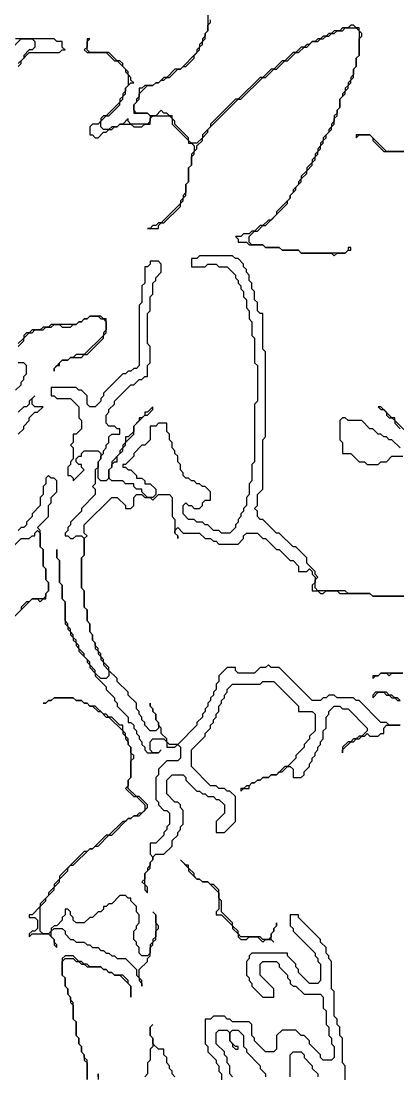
# Model space of a CAD drawing. Header units: metres. Extents: x 0 to 100, y 0 to 141.
# Drawn here: x 84.48 to 87.9, y 12.75 to 22.34 of the extents above; entities that cross this region are included whole.
import ezdxf

# ---------------------------------------------------------------- set-up
doc = ezdxf.new("R2010")
doc.units = ezdxf.units.M

msp = doc.modelspace()

# ---------------------------------------------------------------- linework, layer by layer
for points in [[(86.175, 22.425), (86.175, 22.25), (86.15, 22.225), (86.15, 22.2), (86.125, 22.175), (86.125, 22.15), (86.1, 22.125), (86.1, 22.1), (86.075, 22.075), (86.075, 22.05), (85.925, 21.9), (85.875, 21.9), (85.8, 21.825), (85.775, 21.825), (85.725, 21.775), (85.7, 21.775), (85.675, 21.75), (85.6, 21.75), (85.575, 21.725), (85.55, 21.725), (85.55, 21.65), (85.525, 21.625), (85.525, 21.6), (85.5, 21.575), (85.5, 21.5), (85.625, 21.5), (85.65, 21.475), (85.65, 21.425), (85.625, 21.4), (85.475, 21.4), (85.45, 21.425), (85.45, 21.45), (85.4, 21.4), (85.375, 21.4), (85.35, 21.375), (85.3, 21.375), (85.275, 21.35), (85.225, 21.35), (85.2, 21.375), (85.2, 21.425), (85.25, 21.475), (85.275, 21.475), (85.375, 21.575), (85.375, 21.6), (85.4, 21.625), (85.4, 21.65), (85.425, 21.675), (85.425, 21.725), (85.475, 21.775), (85.5, 21.775), (85.475, 21.8), (85.475, 21.825), (85.45, 21.85), (85.45, 21.875), (85.4, 21.925), (85.4, 21.95), (85.375, 21.975), (85.35, 21.975), (85.275, 22.05), (85.1, 22.05), (85.075, 22.075), (85.075, 22.15), (85.1, 22.175), (85.075, 22.175), (85.075, 22.1), (85.05, 22.075), (85.075, 22.05), (85.25, 22.05), (85.325, 21.975), (85.35, 21.975), (85.425, 21.9), (85.425, 21.875), (85.45, 21.85), (85.45, 21.75), (85.425, 21.725), (85.425, 21.7), (85.4, 21.675), (85.4, 21.65), (85.375, 21.625), (85.375, 21.6), (85.25, 21.475), (85.225, 21.475), (85.2, 21.45), (85.2, 21.425), (85.175, 21.4), (85.125, 21.4), (85.1, 21.375), (85.1, 21.3), (85.125, 21.3), (85.15, 21.275), (85.175, 21.275), (85.225, 21.325), (85.25, 21.325), (85.275, 21.35), (85.3, 21.35), (85.325, 21.375), (85.35, 21.375), (85.375, 21.4), (85.475, 21.4), (85.5, 21.375), (85.575, 21.375), (85.6, 21.4), (85.65, 21.4), (85.65, 21.45), (85.675, 21.475), (85.825, 21.475), (85.85, 21.45), (85.85, 21.4), (86, 21.25), (86, 21.225), (86.025, 21.225), (86.05, 21.2), (86.05, 21.15), (86.025, 21.125), (86.025, 21.025), (86, 21), (86, 20.875), (85.975, 20.85), (85.975, 20.775), (85.95, 20.75), (85.95, 20.725), (85.925, 20.7), (85.925, 20.675), (85.75, 20.5), (85.725, 20.5), (85.7, 20.475), (85.675, 20.475), (85.65, 20.45), (85.625, 20.45), (85.725, 20.45), (85.725, 20.475), (85.75, 20.5), (85.775, 20.5), (85.925, 20.65), (85.925, 20.675), (85.95, 20.7), (85.95, 20.725), (85.975, 20.75), (85.975, 20.85), (86, 20.875), (86, 21), (86.025, 21.025), (86.025, 21.1), (86.05, 21.125), (86.05, 21.15), (86.075, 21.175), (86.075, 21.2), (86.125, 21.25), (86.125, 21.275), (86.175, 21.325), (86.175, 21.35), (86.45, 21.625), (86.475, 21.625), (86.675, 21.825), (86.7, 21.825), (86.775, 21.9), (86.8, 21.9), (86.875, 21.975), (86.9, 21.975), (86.975, 22.05), (87, 22.05), (87.05, 22.1), (87.075, 22.1), (87.125, 22.15), (87.175, 22.15), (87.2, 22.175), (87.225, 22.175), (87.25, 22.2), (87.275, 22.2), (87.3, 22.225), (87.325, 22.225), (87.35, 22.25), (87.4, 22.25), (87.425, 22.275), (87.525, 22.275), (87.55, 22.25), (87.55, 22.025), (87.525, 22), (87.525, 21.925), (87.5, 21.9), (87.5, 21.85), (87.475, 21.825), (87.475, 21.8), (87.45, 21.775), (87.45, 21.75), (87.425, 21.725), (87.425, 21.7), (87.4, 21.675), (87.4, 21.65), (87.375, 21.625), (87.375, 21.55), (87.35, 21.525), (87.35, 21.5), (87.325, 21.475), (87.325, 21.425), (87.3, 21.4), (87.3, 21.375), (87.275, 21.35), (87.275, 21.325), (87.225, 21.275), (87.225, 21.25), (87.2, 21.225), (87.2, 21.2), (87.175, 21.175), (87.175, 21.15), (87.15, 21.125), (87.15, 21.1), (87.125, 21.075), (87.125, 21.05), (87.075, 21), (87.075, 20.975), (87.025, 20.925), (87.025, 20.9), (87, 20.875), (87, 20.85), (86.95, 20.8), (86.95, 20.775), (86.925, 20.75), (86.925, 20.725), (86.8, 20.6), (86.8, 20.575), (86.75, 20.525), (86.725, 20.525), (86.675, 20.475), (86.65, 20.475), (86.6, 20.425), (86.575, 20.425), (86.55, 20.4), (86.5, 20.4), (86.475, 20.375), (86.425, 20.375), (86.45, 20.35), (86.45, 20.325), (86.525, 20.325), (86.55, 20.3), (86.675, 20.3), (86.7, 20.275), (86.825, 20.275), (86.85, 20.25), (87, 20.25), (87.025, 20.225), (87.3, 20.225), (87.325, 20.2), (87.35, 20.225), (87.425, 20.225), (87.45, 20.25), (87.475, 20.25), (87.475, 20.275), (87.45, 20.275), (87.45, 20.25), (87.425, 20.225), (87.025, 20.225), (87, 20.25), (86.85, 20.25), (86.825, 20.275), (86.7, 20.275), (86.675, 20.3), (86.575, 20.3), (86.55, 20.325), (86.55, 20.375), (86.6, 20.425), (86.625, 20.425), (86.675, 20.475), (86.7, 20.475), (86.9, 20.675), (86.9, 20.7), (86.925, 20.725), (86.925, 20.75), (86.975, 20.8), (86.975, 20.825), (87.025, 20.875), (87.025, 20.9), (87.075, 20.95), (87.075, 20.975), (87.125, 21.025), (87.125, 21.05), (87.15, 21.075), (87.15, 21.1), (87.175, 21.125), (87.175, 21.15), (87.2, 21.175), (87.2, 21.2), (87.225, 21.225), (87.225, 21.25), (87.25, 21.275), (87.25, 21.3), (87.3, 21.35), (87.3, 21.375), (87.325, 21.4), (87.325, 21.45), (87.35, 21.475), (87.35, 21.525), (87.375, 21.55), (87.375, 21.625), (87.425, 21.675), (87.425, 21.7), (87.45, 21.725), (87.45, 21.75), (87.475, 21.775), (87.475, 21.8), (87.5, 21.825), (87.5, 21.9), (87.525, 21.925), (87.525, 22), (87.55, 22.025), (87.55, 22.175), (87.575, 22.2), (87.575, 22.225), (87.55, 22.25), (87.55, 22.275), (87.525, 22.275), (87.5, 22.3), (87.475, 22.3), (87.45, 22.275), (87.4, 22.275), (87.375, 22.25), (87.325, 22.25), (87.3, 22.225), (87.275, 22.225), (87.25, 22.2), (87.225, 22.2), (87.2, 22.175), (87.175, 22.175), (87.15, 22.15), (87.125, 22.15), (87.1, 22.125), (87.075, 22.125), (87.05, 22.1), (87.025, 22.1), (86.975, 22.05), (86.95, 22.05), (86.875, 21.975), (86.85, 21.975), (86.775, 21.9), (86.75, 21.9), (86.675, 21.825), (86.65, 21.825), (86.45, 21.625), (86.425, 21.625), (86.2, 21.4), (86.2, 21.375), (86.125, 21.3), (86.125, 21.275), (86.075, 21.225), (86.025, 21.225), (86, 21.25), (86, 21.275), (85.875, 21.4), (85.875, 21.425), (85.85, 21.45), (85.85, 21.475), (85.825, 21.475), (85.8, 21.5), (85.775, 21.5), (85.75, 21.525), (85.7, 21.475), (85.65, 21.475), (85.625, 21.5), (85.525, 21.5), (85.5, 21.525), (85.5, 21.575), (85.55, 21.625), (85.55, 21.675), (85.625, 21.75), (85.675, 21.75), (85.7, 21.775), (85.725, 21.775), (85.75, 21.8), (85.775, 21.8), (85.8, 21.825), (85.825, 21.825), (85.9, 21.9), (85.925, 21.9), (85.95, 21.925), (85.975, 21.925), (86.05, 22), (86.05, 22.025), (86.1, 22.075), (86.1, 22.1), (86.125, 22.125), (86.125, 22.15), (86.15, 22.175), (86.15, 22.225), (86.175, 22.25), (86.175, 22.3), (86.2, 22.325), (86.2, 22.35)], [(84.375, 22.075), (84.475, 22.175), (84.575, 22.175), (84.6, 22.15), (84.6, 22.1), (84.575, 22.075), (84.55, 22.075), (84.5, 22.025), (84.5, 22), (84.45, 21.95)], [(84.45, 21.925), (84.475, 21.95), (84.475, 21.975), (84.55, 22.05), (84.825, 22.05), (84.85, 22.075), (84.875, 22.075), (84.85, 22.1), (84.85, 22.15), (84.8, 22.15), (84.775, 22.175), (84.425, 22.175)], [(88.025, 21.15), (87.8, 21.15), (87.65, 21.3), (87.525, 21.3), (87.525, 21.275), (87.55, 21.3), (87.65, 21.3), (87.675, 21.275), (87.675, 21.25), (87.775, 21.15), (88.025, 21.15)], [(87.975, 17.1), (87.675, 17.1), (87.65, 17.125), (87.45, 17.125), (87.425, 17.15), (87.175, 17.15), (87.15, 17.175), (87.15, 17.25), (87.175, 17.275), (87.15, 17.3), (87.15, 17.325), (87.075, 17.4), (87.075, 17.45), (86.975, 17.55), (86.95, 17.55), (86.825, 17.675), (86.8, 17.675), (86.675, 17.8), (86.65, 17.8), (86.625, 17.825), (86.625, 17.875), (86.6, 17.9), (86.625, 17.925), (86.625, 18.025), (86.675, 18.075), (86.675, 18.525), (86.7, 18.55), (86.7, 19.325), (86.675, 19.35), (86.675, 19.675), (86.65, 19.675), (86.625, 19.7), (86.625, 19.775), (86.6, 19.8), (86.6, 19.875), (86.575, 19.9), (86.575, 19.95), (86.55, 19.975), (86.55, 20.025), (86.525, 20.05), (86.525, 20.075), (86.5, 20.1), (86.5, 20.125), (86.45, 20.175), (86.425, 20.175), (86.4, 20.2), (86.1, 20.2), (86.075, 20.175), (86.025, 20.175), (86.025, 20.1), (86.15, 20.1), (86.175, 20.125), (86.25, 20.125), (86.275, 20.1), (86.35, 20.1), (86.425, 20.025), (86.425, 20), (86.45, 19.975), (86.45, 19.95), (86.475, 19.925), (86.475, 19.9), (86.5, 19.875), (86.5, 19.825), (86.525, 19.8), (86.525, 19.725), (86.55, 19.7), (86.55, 19.625), (86.575, 19.6), (86.575, 19.475), (86.6, 19.45), (86.6, 19.225), (86.625, 19.2), (86.625, 18.875), (86.6, 18.85), (86.6, 18.325), (86.575, 18.3), (86.575, 18.15), (86.55, 18.125), (86.55, 18.025), (86.525, 18), (86.525, 17.925), (86.5, 17.9), (86.5, 17.875), (86.475, 17.85), (86.475, 17.825), (86.45, 17.8), (86.45, 17.775), (86.425, 17.75), (86.425, 17.725), (86.375, 17.675), (86.3, 17.675), (86.275, 17.7), (86.225, 17.7), (86.175, 17.75), (86.15, 17.75), (86.125, 17.775), (86.075, 17.775), (86.05, 17.8), (86, 17.8), (85.95, 17.85), (85.95, 17.925), (85.975, 17.95), (86, 17.925), (86.025, 17.925), (86.05, 17.9), (86.1, 17.9), (86.125, 17.925), (86.125, 17.95), (86.15, 17.975), (86.2, 17.975), (86.2, 18.05), (86.15, 18.1), (86.125, 18.1), (86.1, 18.125), (86.075, 18.125), (86.05, 18.15), (86.025, 18.15), (86, 18.175), (85.975, 18.175), (85.95, 18.2), (85.95, 18.225), (85.925, 18.25), (85.925, 18.3), (85.9, 18.325), (85.9, 18.375), (85.875, 18.4), (85.875, 18.425), (85.85, 18.45), (85.85, 18.5), (85.825, 18.525), (85.825, 18.575), (85.8, 18.6), (85.8, 18.675), (85.725, 18.675), (85.7, 18.65), (85.65, 18.65), (85.65, 18.525), (85.6, 18.475), (85.575, 18.475), (85.5, 18.4), (85.5, 18.375), (85.425, 18.3), (85.4, 18.3), (85.4, 18.275), (85.425, 18.275), (85.45, 18.25), (85.475, 18.25), (85.525, 18.2), (85.525, 18.175), (85.575, 18.175), (85.6, 18.15), (85.6, 18.125), (85.65, 18.125), (85.7, 18.075), (85.7, 18.025), (85.675, 18), (85.625, 18), (85.575, 18.05), (85.575, 18.075), (85.525, 18.075), (85.5, 18.1), (85.5, 18.125), (85.425, 18.125), (85.4, 18.15), (85.3, 18.15), (85.275, 18.175), (85.275, 18.25), (85.3, 18.275), (85.3, 18.3), (85.325, 18.325), (85.35, 18.325), (85.35, 18.375), (85.4, 18.425), (85.4, 18.45), (85.425, 18.475), (85.425, 18.5), (85.5, 18.575), (85.5, 18.65), (85.6, 18.75), (85.625, 18.75), (85.675, 18.8), (85.675, 18.825), (85.625, 18.775), (85.6, 18.775), (85.6, 18.75), (85.575, 18.725), (85.55, 18.725), (85.55, 18.7), (85.5, 18.65), (85.5, 18.6), (85.45, 18.55), (85.425, 18.55), (85.425, 18.5), (85.4, 18.475), (85.4, 18.45), (85.375, 18.425), (85.375, 18.4), (85.3, 18.325), (85.3, 18.275), (85.275, 18.25), (85.275, 18.175), (85.25, 18.15), (85.2, 18.15), (85.175, 18.175), (85.175, 18.325), (85.2, 18.35), (85.2, 18.375), (85.225, 18.4), (85.225, 18.425), (85.25, 18.45), (85.25, 18.475), (85.275, 18.5), (85.275, 18.55), (85.3, 18.575), (85.375, 18.575), (85.375, 18.625), (85.35, 18.625), (85.325, 18.65), (85.275, 18.65), (85.25, 18.675), (85.25, 18.75), (85.275, 18.775), (85.275, 18.8), (85.325, 18.85), (85.325, 18.875), (85.475, 19.025), (85.5, 19.025), (85.55, 19.075), (85.575, 19.075), (85.6, 19.1), (85.625, 19.1), (85.625, 19.2), (85.65, 19.225), (85.65, 19.375), (85.625, 19.4), (85.625, 19.675), (85.65, 19.7), (85.65, 19.825), (85.675, 19.85), (85.675, 19.95), (85.7, 19.975), (85.7, 20), (85.75, 20.05), (85.75, 20.125), (85.725, 20.15), (85.65, 20.15), (85.65, 20.125), (85.625, 20.1), (85.6, 20.1), (85.6, 19.95), (85.575, 19.925), (85.575, 19.775), (85.55, 19.75), (85.55, 19.2), (85.525, 19.175), (85.5, 19.175), (85.475, 19.15), (85.45, 19.15), (85.425, 19.125), (85.4, 19.125), (85.225, 18.95), (85.225, 18.925), (85.2, 18.9), (85.2, 18.875), (85.15, 18.825), (85.1, 18.825), (85.075, 18.85), (85.075, 18.925), (85.025, 18.975), (85, 18.975), (84.975, 19), (84.75, 19), (84.75, 18.925), (84.775, 18.925), (84.8, 18.9), (84.925, 18.9), (85, 18.825), (85, 18.725), (85.025, 18.7), (85.025, 18.625), (84.975, 18.575), (84.95, 18.575), (84.95, 18.5), (84.925, 18.475), (84.95, 18.45), (84.95, 18.35), (84.925, 18.325), (84.925, 18.3), (84.9, 18.275), (84.9, 18.2), (84.925, 18.2), (84.95, 18.175), (84.95, 18.15), (85.05, 18.25), (85.025, 18.275), (85.025, 18.3), (85, 18.3), (84.975, 18.325), (84.975, 18.35), (85, 18.375), (85.025, 18.375), (85.025, 18.4), (85.05, 18.425), (85.175, 18.425), (85.2, 18.4), (85.2, 18.35), (85.175, 18.325), (85.175, 18.275), (85.15, 18.25), (85.15, 18.125), (85.125, 18.1), (85.15, 18.075), (85.15, 18.025), (85.025, 17.9), (85.025, 17.875), (84.925, 17.775), (84.925, 17.75), (84.9, 17.725), (84.9, 17.7), (84.875, 17.675), (84.875, 17.65), (84.9, 17.65), (84.925, 17.625), (84.95, 17.625), (84.975, 17.65), (85.025, 17.65), (85.05, 17.625), (85.05, 17.475), (85.025, 17.45), (85.025, 17.175), (85.05, 17.15), (85.05, 17), (85.075, 16.975), (85.075, 16.875), (85.1, 16.85), (85.1, 16.775), (85.125, 16.75), (85.125, 16.7), (85.15, 16.675), (85.15, 16.625), (85.175, 16.6), (85.175, 16.575), (85.2, 16.55), (85.2, 16.525), (85.225, 16.5), (85.225, 16.475), (85.275, 16.425), (85.275, 16.375), (85.25, 16.35), (85.2, 16.35), (85.15, 16.4), (85.15, 16.425), (85.1, 16.475), (85.1, 16.5), (85.05, 16.55), (85.05, 16.575), (85, 16.625), (85, 16.65), (84.975, 16.675), (84.975, 16.7), (84.95, 16.725), (84.95, 16.75), (84.925, 16.775), (84.925, 16.8), (84.9, 16.825), (84.9, 16.85), (84.875, 16.875), (84.875, 17.05), (84.85, 17.075), (84.85, 17.2), (84.825, 17.225), (84.825, 17.425), (84.8, 17.45), (84.8, 17.525), (84.8, 17.45), (84.825, 17.425), (84.825, 17.225), (84.85, 17.2), (84.85, 17.075), (84.875, 17.05), (84.875, 16.85), (84.9, 16.825), (84.9, 16.8), (84.925, 16.775), (84.925, 16.75), (84.95, 16.725), (84.95, 16.7), (84.975, 16.675), (84.975, 16.65), (85, 16.625), (85, 16.6), (85.075, 16.525), (85.075, 16.5), (85.1, 16.475), (85.1, 16.45), (85.15, 16.4), (85.15, 16.375), (85.25, 16.275), (85.25, 16.25), (85.325, 16.175), (85.325, 16.15), (85.35, 16.125), (85.35, 16.1), (85.45, 16), (85.45, 15.95), (85.475, 15.95), (85.5, 15.925), (85.5, 15.9), (85.525, 15.875), (85.525, 15.85), (85.55, 15.825), (85.55, 15.8), (85.575, 15.775), (85.575, 15.75), (85.6, 15.725), (85.6, 15.7), (85.625, 15.675), (85.725, 15.675), (85.75, 15.7), (85.725, 15.675), (85.675, 15.675), (85.65, 15.7), (85.65, 15.775), (85.675, 15.8), (85.775, 15.8), (85.8, 15.775), (85.8, 15.725), (85.875, 15.725), (85.9, 15.75), (85.925, 15.725), (85.925, 15.625), (85.9, 15.6), (85.8, 15.6), (85.725, 15.525), (85.725, 15.475), (85.7, 15.45), (85.7, 15.25), (85.725, 15.225), (85.725, 15.2), (85.775, 15.15), (85.8, 15.15), (85.825, 15.125), (85.825, 15.025), (85.8, 15), (85.8, 14.975), (85.775, 14.95), (85.775, 14.925), (85.7, 14.85), (85.65, 14.85), (85.65, 14.75), (85.675, 14.725), (85.675, 14.7), (85.65, 14.675), (85.65, 14.65), (85.625, 14.625), (85.625, 14.6), (85.6, 14.575), (85.6, 14.525), (85.575, 14.5), (85.6, 14.475), (85.6, 14.425), (85.625, 14.4), (85.625, 14.45), (85.6, 14.475), (85.6, 14.575), (85.65, 14.625), (85.65, 14.675), (85.675, 14.7), (85.675, 14.725), (85.7, 14.75), (85.775, 14.75), (85.85, 14.825), (85.85, 14.875), (85.9, 14.925), (85.9, 14.95), (85.925, 14.975), (85.925, 15), (85.95, 15.025), (85.95, 15.15), (85.925, 15.175), (85.925, 15.2), (85.9, 15.225), (85.875, 15.225), (85.8, 15.3), (85.8, 15.425), (85.85, 15.475), (85.95, 15.475), (85.975, 15.45), (85.975, 15.425), (86.075, 15.325), (86.1, 15.325), (86.125, 15.3), (86.15, 15.3), (86.175, 15.275), (86.225, 15.275), (86.25, 15.25), (86.275, 15.25), (86.325, 15.2), (86.325, 15.125), (86.25, 15.05), (86.25, 14.95), (86.325, 14.95), (86.425, 15.05), (86.425, 15.275), (86.375, 15.325), (86.35, 15.325), (86.325, 15.35), (86.275, 15.35), (86.25, 15.375), (86.2, 15.375), (86.025, 15.55), (86.025, 15.7), (86.15, 15.825), (86.15, 15.85), (86.2, 15.9), (86.2, 15.925), (86.225, 15.95), (86.225, 15.975), (86.25, 16), (86.25, 16.025), (86.275, 16.05), (86.275, 16.1), (86.3, 16.125), (86.3, 16.15), (86.325, 16.175), (86.325, 16.2), (86.35, 16.225), (86.35, 16.25), (86.4, 16.3), (86.65, 16.3), (86.675, 16.325), (86.775, 16.325), (87, 16.1), (87, 16.05), (87.125, 16.05), (87.15, 16.025), (87.15, 15.875), (87.1, 15.825), (87.1, 15.8), (87.05, 15.75), (87.05, 15.725), (86.975, 15.65), (86.975, 15.625), (86.9, 15.55), (86.875, 15.55), (86.8, 15.475), (86.75, 15.475), (86.725, 15.45), (86.675, 15.45), (86.65, 15.425), (86.625, 15.425), (86.6, 15.4), (86.575, 15.4), (86.55, 15.375), (86.525, 15.375), (86.5, 15.35), (86.475, 15.35), (86.475, 15.325), (86.5, 15.35), (86.55, 15.35), (86.55, 15.375), (86.575, 15.4), (86.6, 15.4), (86.625, 15.425), (86.65, 15.425), (86.675, 15.45), (86.725, 15.45), (86.75, 15.475), (86.8, 15.475), (86.825, 15.5), (86.85, 15.5), (86.9, 15.55), (86.925, 15.55), (86.95, 15.525), (86.95, 15.45), (87.025, 15.45), (87.05, 15.475), (87.05, 15.5), (87.1, 15.55), (87.1, 15.575), (87.125, 15.6), (87.125, 15.625), (87.15, 15.65), (87.15, 15.675), (87.175, 15.7), (87.175, 15.725), (87.2, 15.75), (87.2, 15.775), (87.225, 15.8), (87.225, 15.875), (87.25, 15.9), (87.25, 16), (87.275, 16.025), (87.275, 16.05), (87.325, 16.1), (87.375, 16.1), (87.4, 16.075), (87.45, 16.075), (87.625, 15.9), (87.625, 15.875), (87.575, 15.825), (87.55, 15.825), (87.525, 15.8), (87.5, 15.8), (87.475, 15.775), (87.45, 15.775), (87.4, 15.725), (87.4, 15.675), (87.4, 15.7), (87.475, 15.775), (87.5, 15.775), (87.525, 15.8), (87.55, 15.8), (87.575, 15.825), (87.6, 15.825), (87.625, 15.85), (87.65, 15.825), (87.725, 15.825), (87.75, 15.85), (87.775, 15.85), (87.775, 15.9), (87.8, 15.925), (87.925, 15.925)], [(84.45, 19.375), (84.5, 19.425), (84.5, 19.45), (84.55, 19.5), (84.575, 19.5), (84.6, 19.525), (84.675, 19.525), (84.7, 19.55), (84.75, 19.55), (84.775, 19.575), (84.825, 19.575), (84.85, 19.55), (84.925, 19.55), (84.95, 19.575), (84.975, 19.575), (85, 19.6), (85.025, 19.6), (85.05, 19.625), (85.075, 19.625), (85.1, 19.65), (85.175, 19.65), (85.2, 19.625), (85.225, 19.625), (85.25, 19.6), (85.25, 19.525), (85.225, 19.5), (85.225, 19.475), (85.05, 19.3), (84.975, 19.3), (84.95, 19.275), (84.925, 19.275), (84.9, 19.25), (84.85, 19.25), (84.775, 19.175), (84.775, 19.15), (84.775, 19.175), (84.8, 19.2), (84.825, 19.2), (84.825, 19.225), (84.85, 19.25), (84.9, 19.25), (84.925, 19.275), (85.025, 19.275), (85.05, 19.3), (85.075, 19.3), (85.225, 19.45), (85.225, 19.475), (85.25, 19.5), (85.25, 19.625), (85.225, 19.625), (85.2, 19.65), (85.1, 19.65), (85.075, 19.625), (85.05, 19.625), (85.025, 19.6), (85, 19.6), (84.975, 19.575), (84.75, 19.575), (84.725, 19.55), (84.675, 19.55), (84.65, 19.525), (84.575, 19.525), (84.55, 19.5), (84.525, 19.5), (84.5, 19.475), (84.5, 19.45), (84.45, 19.4)], [(84.425, 18.975), (84.475, 19.025), (84.475, 19.05), (84.5, 19.075), (84.5, 19.1), (84.525, 19.125), (84.525, 19.2), (84.5, 19.225), (84.45, 19.225)], [(84.45, 18.575), (84.5, 18.625), (84.5, 18.65), (84.55, 18.7), (84.55, 18.725), (84.6, 18.775), (84.625, 18.775), (84.675, 18.825), (84.6, 18.825), (84.575, 18.85), (84.575, 18.9), (84.6, 18.925), (84.55, 18.875), (84.55, 18.85), (84.525, 18.825), (84.5, 18.825), (84.45, 18.775)], [(88.05, 18.525), (87.875, 18.7), (87.875, 18.725), (87.85, 18.725), (87.75, 18.825), (87.725, 18.825), (87.75, 18.8), (87.775, 18.8), (87.8, 18.775), (87.8, 18.75), (87.825, 18.725), (87.85, 18.725), (87.875, 18.7), (87.875, 18.675), (87.925, 18.625)], [(87.925, 18.45), (87.85, 18.525), (87.825, 18.525), (87.8, 18.55), (87.775, 18.55), (87.75, 18.575), (87.725, 18.575), (87.675, 18.625), (87.65, 18.625), (87.575, 18.7), (87.45, 18.7), (87.425, 18.725), (87.4, 18.725), (87.375, 18.7), (87.375, 18.525), (87.4, 18.5), (87.4, 18.4), (87.475, 18.4), (87.55, 18.325), (87.6, 18.325), (87.625, 18.3), (87.725, 18.3), (87.75, 18.325), (87.8, 18.325), (87.85, 18.375), (87.95, 18.375)], [(84.45, 16.95), (84.575, 17.075), (84.625, 17.075), (84.65, 17.05), (84.675, 17.075), (84.7, 17.075), (84.7, 17.125), (84.725, 17.15), (84.725, 17.225), (84.7, 17.25), (84.7, 17.35), (84.675, 17.375), (84.675, 17.525), (84.65, 17.55), (84.65, 17.7), (84.625, 17.725), (84.725, 17.825), (84.725, 17.925), (84.75, 17.95), (84.75, 18), (84.8, 18.05), (84.8, 18.15), (84.775, 18.175), (84.75, 18.175), (84.725, 18.2), (84.7, 18.175), (84.7, 18.125), (84.675, 18.1), (84.675, 18.025), (84.65, 18), (84.65, 17.925), (84.575, 17.85), (84.575, 17.825), (84.525, 17.775), (84.525, 17.75), (84.5, 17.725), (84.475, 17.725), (84.45, 17.7)], [(87.925, 15.925), (87.825, 15.925), (87.8, 15.95), (87.75, 15.95), (87.55, 16.15), (87.525, 16.15), (87.5, 16.175), (87.35, 16.175), (87.325, 16.2), (87.275, 16.2), (87.25, 16.175), (87.225, 16.175), (87.2, 16.15), (87.125, 16.15), (86.825, 16.45), (86.75, 16.45), (86.725, 16.475), (86.7, 16.45), (86.65, 16.45), (86.6, 16.4), (86.45, 16.4), (86.425, 16.425), (86.425, 16.45), (86.35, 16.45), (86.275, 16.375), (86.275, 16.325), (86.25, 16.3), (86.25, 16.25), (86.225, 16.225), (86.225, 16.2), (86.2, 16.175), (86.2, 16.15), (86.175, 16.125), (86.175, 16.1), (86.15, 16.075), (86.15, 16.05), (86.125, 16.025), (86.125, 16), (86.075, 15.95), (86.075, 15.925), (85.9, 15.75), (85.825, 15.75), (85.8, 15.775), (85.8, 15.8), (85.75, 15.85), (85.75, 15.9), (85.725, 15.925), (85.725, 15.95), (85.7, 15.975), (85.7, 16.025), (85.675, 16.05), (85.675, 16.075), (85.65, 16.1), (85.65, 16.125), (85.65, 16.1), (85.675, 16.075), (85.675, 16.05), (85.7, 16.025), (85.7, 15.975), (85.725, 15.95), (85.725, 15.9), (85.7, 15.875), (85.65, 15.875), (85.6, 15.925), (85.6, 15.95), (85.575, 15.975), (85.575, 16), (85.55, 16.025), (85.55, 16.05), (85.525, 16.075), (85.525, 16.125), (85.45, 16.2), (85.45, 16.225), (85.35, 16.325), (85.35, 16.35), (85.275, 16.425), (85.275, 16.45), (85.225, 16.5), (85.225, 16.525), (85.2, 16.55), (85.2, 16.575), (85.175, 16.6), (85.175, 16.625), (85.15, 16.65), (85.15, 16.675), (85.125, 16.7), (85.125, 16.75), (85.1, 16.775), (85.1, 16.85), (85.075, 16.875), (85.075, 16.975), (85.05, 17), (85.05, 17.15), (85.025, 17.175), (85.025, 17.45), (85.05, 17.475), (85.05, 17.625), (85.075, 17.65), (85.05, 17.675), (85.05, 17.75), (85.3, 18), (85.35, 18), (85.425, 17.925), (85.425, 17.9), (85.475, 17.9), (85.5, 17.925), (85.5, 18), (85.525, 18.025), (85.575, 18.025), (85.6, 18), (85.65, 18), (85.675, 17.975), (85.725, 18.025), (85.825, 18.025), (85.85, 18), (85.85, 17.825), (85.875, 17.8), (85.875, 17.675), (85.9, 17.65), (85.9, 17.625), (85.9, 17.65), (85.875, 17.675), (85.875, 17.7), (85.9, 17.725), (85.95, 17.675), (86.1, 17.675), (86.15, 17.625), (86.2, 17.625), (86.225, 17.6), (86.25, 17.6), (86.275, 17.575), (86.45, 17.575), (86.5, 17.625), (86.5, 17.65), (86.525, 17.675), (86.625, 17.675), (86.675, 17.625), (86.7, 17.625), (86.8, 17.525), (86.825, 17.525), (86.925, 17.425), (86.95, 17.425), (87, 17.375), (87, 17.325), (87.075, 17.325), (87.1, 17.35), (87.125, 17.325), (87.125, 17.3), (87.15, 17.275), (87.15, 17.225), (87.125, 17.2), (87.125, 17.15), (87.175, 17.15), (87.2, 17.125), (87.225, 17.125), (87.25, 17.15), (87.35, 17.15), (87.375, 17.125), (87.65, 17.125), (87.675, 17.1), (87.975, 17.1)], [(84.35, 17.5), (84.475, 17.625), (84.55, 17.625), (84.575, 17.65), (84.6, 17.65), (84.6, 17.675), (84.625, 17.7), (84.65, 17.675), (84.65, 17.55), (84.675, 17.525), (84.675, 17.375), (84.7, 17.35), (84.7, 17.25), (84.725, 17.225), (84.725, 17.15), (84.7, 17.125), (84.7, 17.1), (84.675, 17.075), (84.575, 17.075), (84.55, 17.05), (84.525, 17.05), (84.475, 17), (84.475, 16.975), (84.35, 16.85)], [(87.95, 16.4), (87.75, 16.4), (87.725, 16.375), (87.675, 16.375), (87.675, 16.35), (87.7, 16.375), (87.725, 16.375), (87.75, 16.4), (87.8, 16.4), (87.825, 16.375), (87.85, 16.4), (87.95, 16.4)], [(87.925, 16.15), (87.9, 16.175), (87.875, 16.175), (87.85, 16.2), (87.825, 16.2), (87.8, 16.225), (87.7, 16.225), (87.675, 16.2), (87.675, 16.175), (87.725, 16.225), (87.775, 16.225), (87.8, 16.2), (87.825, 16.2), (87.85, 16.175), (87.875, 16.175), (87.9, 16.15), (87.925, 16.15)], [(87.425, 12.65), (87.425, 12.825), (87.4, 12.85), (87.4, 13.075), (87.375, 13.1), (87.375, 13.175), (87.35, 13.2), (87.35, 13.25), (87.325, 13.275), (87.325, 13.5), (87.3, 13.525), (87.3, 13.775), (87.275, 13.8), (87.275, 13.825), (87.25, 13.85), (87.25, 13.9), (87.2, 13.95), (87.2, 13.975), (87, 14.175), (87, 14.2), (86.925, 14.2), (86.925, 14.1), (86.95, 14.075), (86.95, 14.05), (87.15, 13.85), (87.15, 13.825), (87.175, 13.8), (87.175, 13.775), (87.2, 13.75), (87.2, 13.6), (87.175, 13.575), (87.1, 13.575), (87, 13.675), (87, 13.7), (86.975, 13.725), (86.975, 13.75), (86.9, 13.825), (86.9, 13.85), (86.575, 13.85), (86.55, 13.825), (86.55, 13.8), (86.525, 13.775), (86.525, 13.65), (86.55, 13.625), (86.55, 13.6), (86.575, 13.575), (86.575, 13.55), (86.675, 13.45), (86.775, 13.45), (86.775, 13.525), (86.65, 13.65), (86.65, 13.75), (86.675, 13.775), (86.8, 13.775), (86.825, 13.75), (86.825, 13.725), (86.9, 13.65), (86.9, 13.625), (86.925, 13.6), (86.925, 13.575), (86.95, 13.55), (86.975, 13.55), (87.05, 13.475), (87.2, 13.475), (87.225, 13.45), (87.225, 13.35), (87.25, 13.325), (87.25, 13.2), (87.275, 13.175), (87.275, 13.1), (87.3, 13.075), (87.3, 13.025), (87.325, 13), (87.325, 12.9), (87.3, 12.875), (87.225, 12.875), (87.2, 12.9), (87.2, 12.925), (87.1, 13.025), (87.1, 13.05), (87.05, 13.1), (87.025, 13.1), (86.975, 13.15), (86.85, 13.15), (86.8, 13.1), (86.8, 12.975), (86.775, 12.95), (86.7, 12.95), (86.6, 13.05), (86.6, 13.075), (86.575, 13.1), (86.575, 13.2), (86.55, 13.225), (86.4, 13.225), (86.375, 13.25), (86.35, 13.25), (86.325, 13.275), (86.225, 13.275), (86.2, 13.25), (86.15, 13.25), (86.15, 13.025), (86.175, 13), (86.175, 12.95), (86.25, 12.875), (86.25, 12.85), (86.275, 12.825), (86.275, 12.775), (86.3, 12.75), (86.3, 12.675)], [(85.075, 12.7), (85.075, 12.875), (85.05, 12.9), (85.05, 12.925), (85.025, 12.95), (85.025, 13), (85, 13.025), (85, 13.075), (84.975, 13.1), (84.975, 13.225), (84.95, 13.25), (84.95, 13.4), (84.925, 13.425), (84.925, 13.45), (84.9, 13.475), (84.9, 13.525), (84.875, 13.55), (84.875, 13.625), (84.85, 13.65), (84.85, 13.775), (84.875, 13.8), (84.95, 13.8), (84.975, 13.775), (85, 13.775), (85.025, 13.75), (85.05, 13.75), (85.075, 13.725), (85.2, 13.725), (85.225, 13.7), (85.25, 13.7), (85.275, 13.675), (85.3, 13.675), (85.325, 13.65), (85.375, 13.65), (85.475, 13.55), (85.475, 13.45), (85.475, 13.55), (85.45, 13.575), (85.45, 13.6), (85.4, 13.65), (85.325, 13.65), (85.3, 13.675), (85.275, 13.675), (85.25, 13.7), (85.225, 13.7), (85.2, 13.725), (85.1, 13.725), (85.075, 13.75), (85.05, 13.75), (85.025, 13.775), (85, 13.775), (84.95, 13.825), (84.875, 13.825), (84.85, 13.8), (84.85, 13.65), (84.875, 13.625), (84.875, 13.55), (84.9, 13.525), (84.9, 13.475), (84.925, 13.45), (84.925, 13.4), (84.95, 13.375), (84.95, 13.25), (84.975, 13.225), (84.975, 13.1), (85, 13.075), (85, 13.025), (85.025, 13), (85.025, 12.95), (85.05, 12.925), (85.05, 12.875), (85.075, 12.85), (85.075, 12.7)], [(85.875, 12.725), (85.85, 12.75), (85.85, 12.775), (85.825, 12.8), (85.825, 12.825), (85.8, 12.85), (85.8, 12.9), (85.775, 12.925), (85.775, 12.975), (85.725, 12.975), (85.675, 13.025), (85.675, 13.075), (85.65, 13.1), (85.65, 13.175), (85.675, 13.2), (85.65, 13.175), (85.65, 13.1), (85.675, 13.075), (85.675, 13), (85.65, 12.975), (85.65, 12.875), (85.625, 12.85), (85.625, 12.75), (85.6, 12.725)], [(86.4, 12.725), (86.375, 12.75), (86.375, 12.825), (86.35, 12.85), (86.35, 12.9), (86.325, 12.925), (86.325, 12.95), (86.25, 13.025), (86.25, 13.125), (86.275, 13.15), (86.35, 13.15), (86.375, 13.125), (86.375, 13.05), (86.4, 13.025), (86.4, 13), (86.425, 12.975), (86.45, 12.975), (86.45, 13), (86.425, 13), (86.375, 13.05), (86.375, 13.125), (86.4, 13.15), (86.45, 13.15), (86.5, 13.1), (86.5, 13), (86.525, 12.975), (86.525, 12.95), (86.65, 12.825), (86.65, 12.8), (86.7, 12.75), (86.7, 12.725)], [(86.925, 12.725), (86.925, 12.925), (86.95, 12.95), (87.025, 12.95), (87.05, 12.925), (87.05, 12.9), (87.125, 12.825), (87.125, 12.8), (87.175, 12.75), (87.175, 12.725)], [(85.175, 12.725), (85.175, 12.75), (85.175, 12.7)]]:
    msp.add_lwpolyline(points)
for points in [[(84.775, 16.175), (84.75, 16.15), (84.725, 16.15), (84.7, 16.125), (84.675, 16.125), (84.7, 16.125), (84.725, 16.15), (84.75, 16.15), (84.775, 16.175), (84.95, 16.175), (84.975, 16.15), (85.025, 16.15), (85.05, 16.125), (85.075, 16.125), (85.1, 16.1), (85.125, 16.1), (85.175, 16.05), (85.2, 16.05), (85.25, 16), (85.275, 16), (85.4, 15.875), (85.4, 15.85), (85.425, 15.825), (85.425, 15.8), (85.45, 15.775), (85.45, 15.75), (85.475, 15.725), (85.475, 15.45), (85.45, 15.425), (85.45, 15.375), (85.425, 15.35), (85.5, 15.275), (85.525, 15.275), (85.6, 15.2), (85.6, 15.15), (85.575, 15.125), (85.55, 15.125), (85.525, 15.1), (85.5, 15.1), (85.475, 15.075), (85.45, 15.075), (85.425, 15.05), (85.4, 15.05), (85.275, 14.925), (85.25, 14.925), (85.125, 14.8), (85.1, 14.8), (85.075, 14.775), (85.05, 14.775), (84.825, 14.55), (84.825, 14.525), (84.775, 14.475), (84.775, 14.45), (84.725, 14.4), (84.725, 14.375), (84.65, 14.3), (84.65, 14.275), (84.575, 14.2), (84.55, 14.2), (84.55, 14.175), (84.6, 14.175), (84.625, 14.15), (84.625, 14.075), (84.6, 14.05), (84.575, 14.05), (84.55, 14.025), (84.55, 14), (84.575, 14.025), (84.725, 14.025), (84.775, 13.975), (84.775, 13.925), (84.8, 13.9), (84.8, 13.925), (84.775, 13.95), (84.775, 13.975), (84.75, 14), (84.75, 14.05), (84.775, 14.075), (84.85, 14.075), (84.875, 14.05), (84.875, 14.025), (84.925, 13.975), (84.95, 13.975), (84.975, 13.95), (85.05, 13.95), (85.075, 13.925), (85.1, 13.925), (85.125, 13.9), (85.175, 13.9), (85.2, 13.875), (85.225, 13.875), (85.25, 13.85), (85.275, 13.85), (85.3, 13.825), (85.325, 13.825), (85.35, 13.8), (85.425, 13.8), (85.525, 13.7), (85.525, 13.65), (85.55, 13.625), (85.55, 13.6), (85.575, 13.575), (85.575, 13.55), (85.575, 13.6), (85.55, 13.625), (85.55, 13.7), (85.625, 13.775), (85.625, 13.8), (85.65, 13.825), (85.65, 13.9), (85.675, 13.925), (85.675, 13.95), (85.7, 13.975), (85.7, 14.05), (85.725, 14.075), (85.725, 14.1), (85.7, 14.125), (85.7, 14.2), (85.675, 14.225), (85.7, 14.2), (85.7, 14), (85.675, 13.975), (85.675, 13.95), (85.65, 13.925), (85.65, 13.85), (85.625, 13.825), (85.575, 13.825), (85.55, 13.85), (85.55, 13.9), (85.525, 13.925), (85.525, 13.95), (85.5, 13.975), (85.5, 14.05), (85.525, 14.075), (85.525, 14.1), (85.55, 14.125), (85.55, 14.2), (85.525, 14.225), (85.525, 14.275), (85.475, 14.325), (85.475, 14.35), (85.45, 14.35), (85.425, 14.375), (85.375, 14.375), (85.3, 14.3), (85.275, 14.3), (85.25, 14.275), (85.225, 14.275), (85.225, 14.25), (85.2, 14.225), (85.175, 14.225), (85.125, 14.175), (85.1, 14.175), (85.05, 14.125), (84.975, 14.125), (84.95, 14.15), (84.95, 14.175), (84.925, 14.2), (84.925, 14.225), (84.9, 14.25), (84.875, 14.25), (84.875, 14.2), (84.85, 14.175), (84.85, 14.15), (84.8, 14.1), (84.775, 14.1), (84.75, 14.075), (84.75, 14.05), (84.725, 14.025), (84.675, 14.025), (84.65, 14.05), (84.65, 14.275), (84.7, 14.325), (84.7, 14.35), (84.775, 14.425), (84.775, 14.45), (84.825, 14.5), (84.825, 14.525), (84.9, 14.6), (84.9, 14.625), (84.925, 14.65), (84.95, 14.65), (85.1, 14.8), (85.125, 14.8), (85.15, 14.825), (85.175, 14.825), (85.275, 14.925), (85.3, 14.925), (85.45, 15.075), (85.475, 15.075), (85.5, 15.1), (85.55, 15.1), (85.625, 15.175), (85.625, 15.2), (85.55, 15.275), (85.525, 15.275), (85.45, 15.35), (85.45, 15.425), (85.475, 15.45), (85.475, 15.6), (85.5, 15.625), (85.5, 15.65), (85.475, 15.675), (85.475, 15.725), (85.45, 15.75), (85.45, 15.8), (85.425, 15.825), (85.425, 15.85), (85.4, 15.875), (85.4, 15.925), (85.375, 15.925), (85.3, 16), (85.275, 16), (85.25, 16.025), (85.225, 16.025), (85.15, 16.1), (85.1, 16.1), (85.075, 16.125), (85.05, 16.125), (85.025, 16.15), (84.975, 16.15), (84.95, 16.175)], [(85.925, 14.7), (86, 14.625), (86, 14.6), (86.075, 14.525), (86.1, 14.525), (86.125, 14.5), (86.175, 14.5), (86.275, 14.4), (86.275, 14.25), (86.25, 14.225), (86.25, 14.2), (86.3, 14.2), (86.4, 14.1), (86.4, 14.075), (86.45, 14.025), (86.45, 14), (86.475, 13.975), (86.525, 13.975), (86.55, 14), (86.625, 14), (86.675, 13.95), (86.7, 13.975), (86.75, 13.975), (86.775, 13.95), (86.75, 13.975), (86.75, 14.025), (86.775, 14.05), (86.775, 14.075), (86.8, 14.1), (86.8, 14.125), (86.8, 14.1), (86.775, 14.075), (86.775, 14.05), (86.75, 14.025), (86.75, 14), (86.725, 13.975), (86.675, 13.975), (86.65, 14), (86.475, 14), (86.45, 14.025), (86.45, 14.05), (86.4, 14.1), (86.4, 14.125), (86.3, 14.225), (86.3, 14.325), (86.275, 14.35), (86.275, 14.425), (86.225, 14.475), (86.2, 14.475), (86.175, 14.5), (86.125, 14.5), (86.1, 14.525), (86.075, 14.525), (86.05, 14.55), (86.05, 14.575), (86, 14.625), (86, 14.65), (85.975, 14.65)]]:
    msp.add_lwpolyline(points, close=True)

doc.saveas('drawing.dxf')
